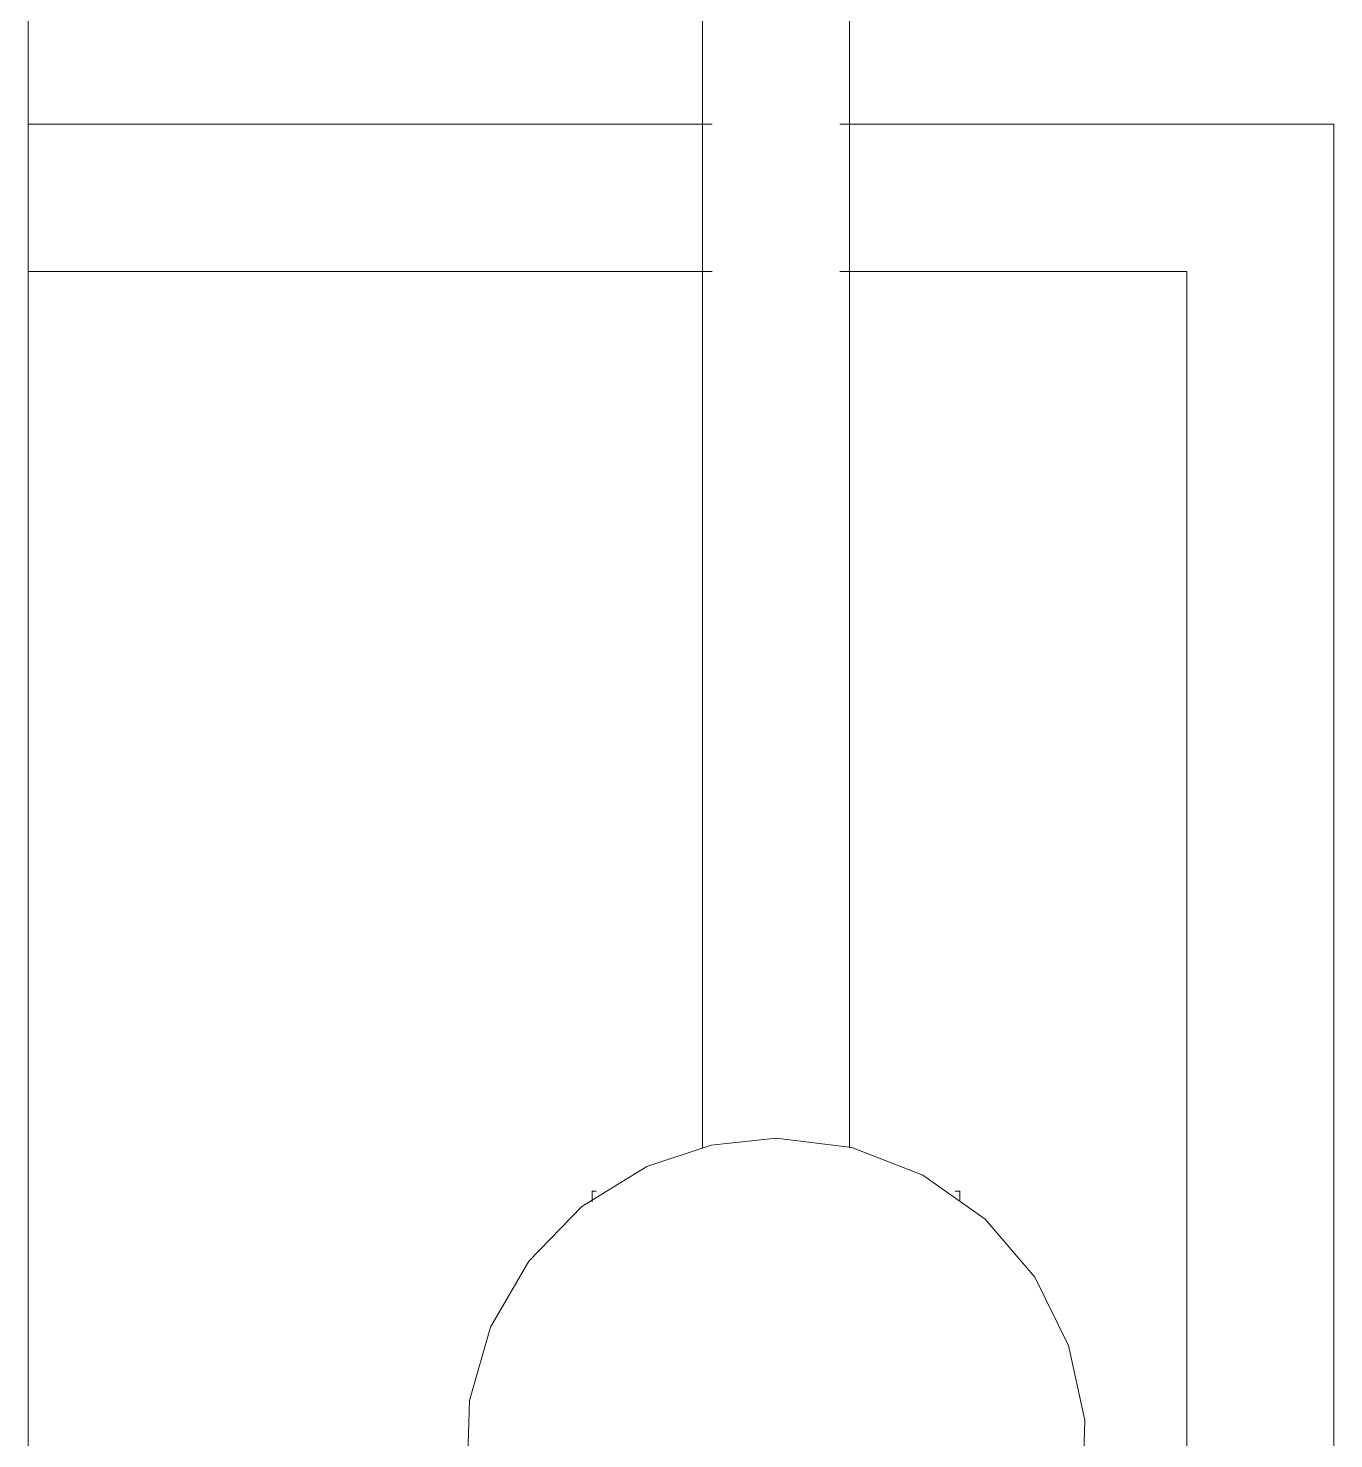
# Model space of a CAD drawing. Header units: inches. Extents: x 11834 to 13024, y -8101 to -6934.
# Drawn here: x 12427.946 to 12432.383, y -7346.502 to -7341.709 of the extents above; entities that cross this region are included whole.
import ezdxf

# ---------------------------------------------------------------- set-up
doc = ezdxf.new("R2010")
doc.units = ezdxf.units.IN
doc.header["$MEASUREMENT"] = 0
doc.layers.add('A-GENM', color=13, linetype='Continuous', lineweight=9)

# ---------------------------------------------------------------- blocks, each defined once
blk = doc.blocks.new('Foosball Table - Foosball Table-6977012-FIRST FLOOR POWER _ SIGNAL')
at = {"layer": 'A-GENM'}
for p, q in [((-24.9375, -12.1875), (-24.9375, 12.1875)), ((-22.6458, 7.2278), (-22.6458, 1.0229)), ((-22.1458, 1.0222), (-22.1458, 7.2271)), ((-24.9375, 4.5), (-22.6123, 4.5)), ((-22.6123, 4.5), (-24.9375, 4.5)), ((-22.1793, 4.5), (-20.5, 4.5)), ((-20.5, 4.5), (-22.1793, 4.5)), ((-20.5, 4.5), (-20.5, -4.5)), ((-20.5, -4.5), (-20.5, 4.5)), ((-22.6123, 4), (-24.9375, 4)), ((-24.9375, 4), (-22.6123, 4)), ((-21, 4), (-22.1793, 4)), ((-22.1793, 4), (-21, 4)), ((-21, -4), (-21, 4)), ((-21, 4), (-21, -4)), ((-23.0208, 0.875), (-23.0208, 0.8378)), ((-23.0208, 0.875), (-23.0067, 0.875)), ((-21.7872, 0.875), (-21.7708, 0.875)), ((-21.7708, 0.8426), (-21.7708, 0.875))]:
    blk.add_line(p, q, dxfattribs=at)
at = {"layer": 'A-GENM', "flags": 128}
for points in [[(-22.3958, -1.0543), (-22.6532, -1.0224), (-22.8949, -0.9287), (-23.1065, -0.7788), (-23.2751, -0.5817), (-23.3905, -0.3496), (-23.4457, -0.0962), (-23.4374, 0.1629), (-23.3662, 0.4122), (-23.2362, 0.6366), (-23.0554, 0.8225), (-22.8347, 0.9586), (-22.6159, 1.031), (-22.3958, 1.0543)], [(-22.3958, 1.0543), (-22.1385, 1.0224), (-21.8968, 0.9287), (-21.6852, 0.7788), (-21.5166, 0.5817), (-21.4012, 0.3496), (-21.346, 0.0962), (-21.3542, -0.1629), (-21.4255, -0.4122), (-21.5555, -0.6366), (-21.7363, -0.8225), (-21.957, -0.9586), (-22.1757, -1.031), (-22.3958, -1.0543)]]:
    blk.add_lwpolyline(points, dxfattribs=at)

msp = doc.modelspace()

# ---------------------------------------------------------------- block references
at = {"layer": 'A-GENM'}
msp.add_blockref('Foosball Table - Foosball Table-6977012-FIRST FLOOR POWER _ SIGNAL', (12452.8833, -7346.5351), dxfattribs=at)

doc.saveas('drawing.dxf')
